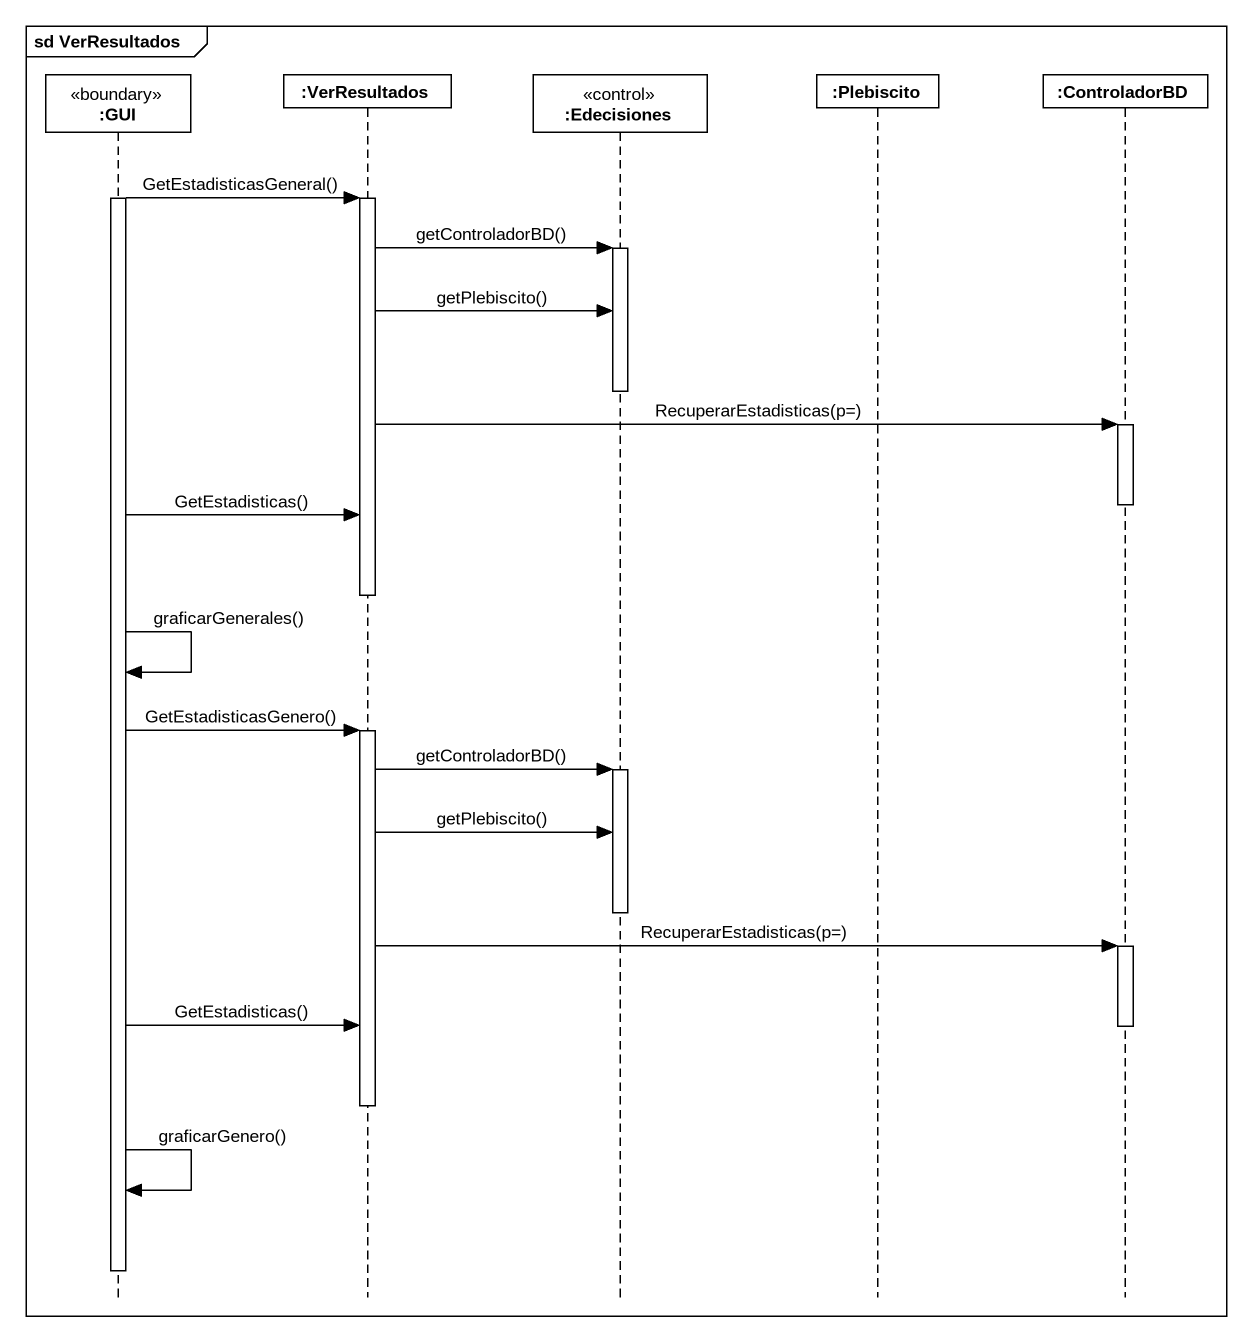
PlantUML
@startuml
mainframe sd VerResultados
hide footbox
participant ":GUI" as GUI <<boundary>>
participant ":VerResultados" as VerResultados
participant ":Edecisiones" as Edecisiones <<control>>
participant ":Plebiscito" as Plebiscito
participant ":ControladorBD" as ControladorBD

activate GUI
GUI -> VerResultados : GetEstadisticasGeneral()
activate VerResultados
VerResultados -> Edecisiones : getControladorBD()
activate Edecisiones
VerResultados -> Edecisiones : getPlebiscito()
deactivate Edecisiones
VerResultados -> ControladorBD : RecuperarEstadisticas(p=)
activate ControladorBD
deactivate ControladorBD
GUI -> VerResultados : GetEstadisticas()
deactivate VerResultados
GUI -> GUI : graficarGenerales()
GUI -> VerResultados : GetEstadisticasGenero()
activate VerResultados
VerResultados -> Edecisiones : getControladorBD()
activate Edecisiones
VerResultados -> Edecisiones : getPlebiscito()
deactivate Edecisiones
VerResultados -> ControladorBD : RecuperarEstadisticas(p=)
activate ControladorBD
GUI -> VerResultados : GetEstadisticas()
deactivate ControladorBD
deactivate VerResultados
GUI -> GUI : graficarGenero()
deactivate GUI
@enduml
